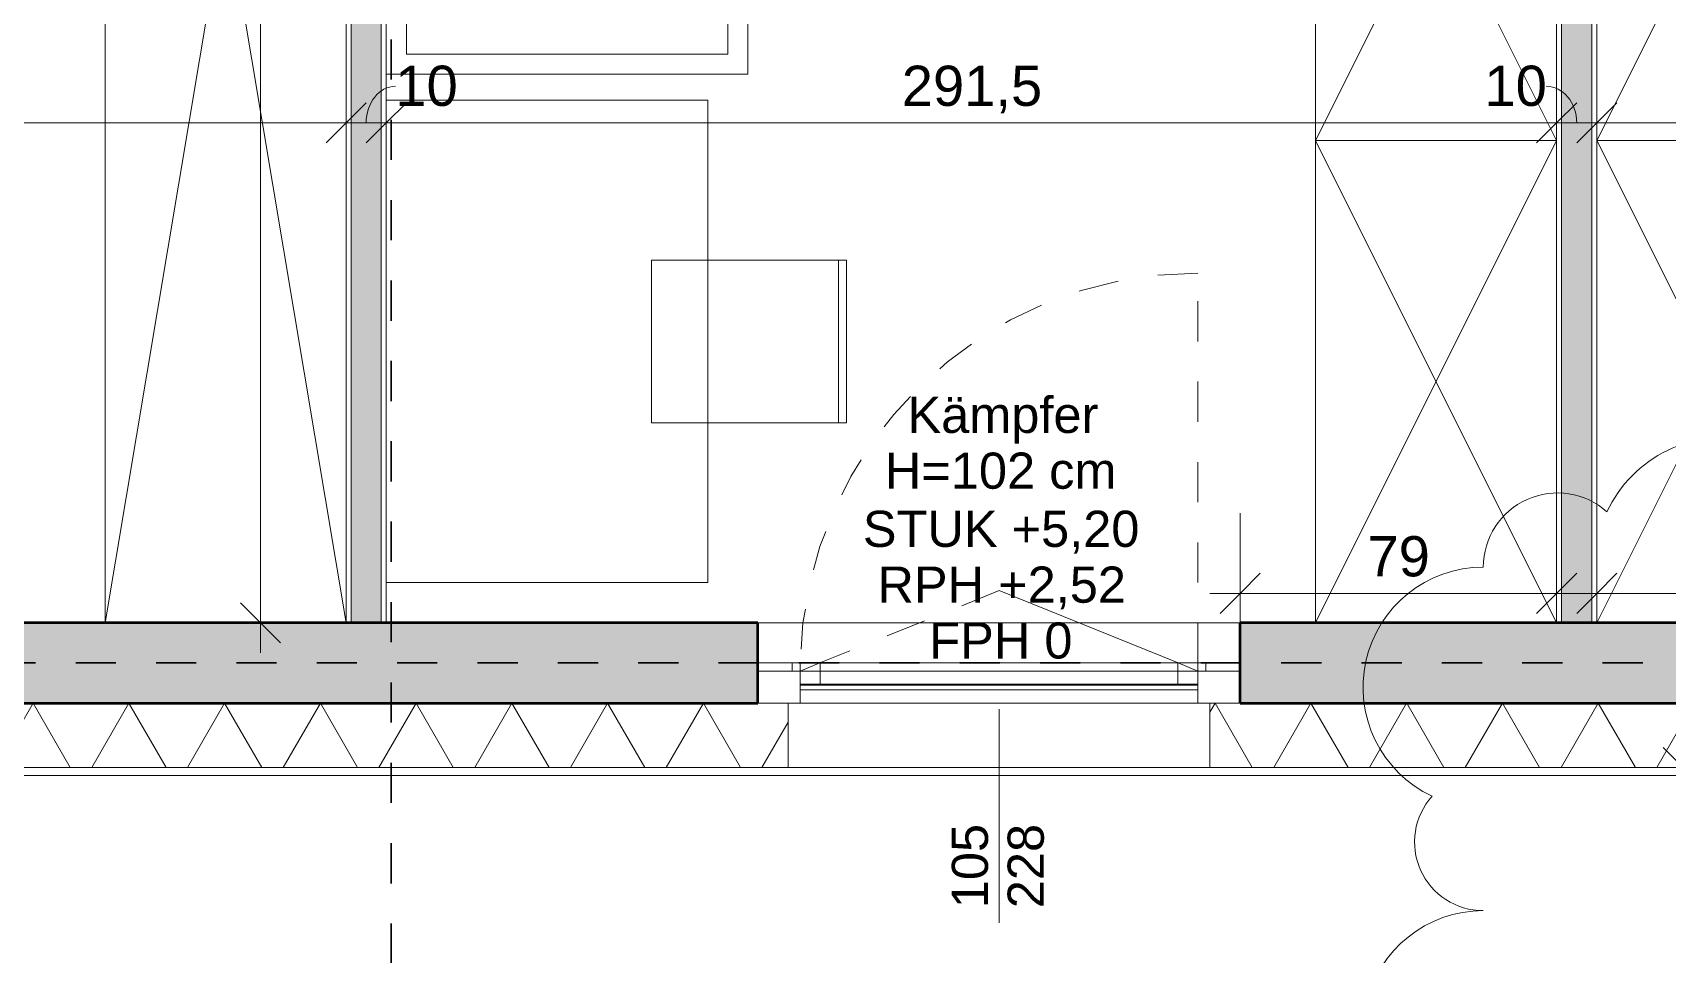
# Model space of a CAD drawing. Header units: metres. Extents: x 3.2 to 50, y 58.8 to 100.4.
# Drawn here: x 31.665 to 35.733, y 70.353 to 72.646 of the extents above; entities that cross this region are included whole.
import ezdxf

# ---------------------------------------------------------------- set-up
doc = ezdxf.new("R2010")
doc.units = ezdxf.units.M
for name, pattern in [('Strich Punkt Mittel', [0.015875, 0.00635, -0.004763, 0, -0.004763]), ('Verdeckt', [0.003, 0.002, -0.001]), ('Verdeckt Oben', [0.00225, 0.0015, -0.00075])]:
    doc.linetypes.add(name, pattern=pattern)
for name, color, linetype, lineweight in [('A-GLAZ', 151, 'Continuous', 18), ('A-GLAZ-IDEN_', 152, 'Continuous', 9), ('A_2D', 7, 'Continuous', 13), ('A_Bemassung-50_', 4, 'Continuous', 9), ('A_Bemassung_', 4, 'Continuous', 9), ('A_Decken', 8, 'Continuous', 13), ('A_Fenster', 7, 'Continuous', 13), ('A_Moebel', 6, 'Continuous', 13), ('A_Raeume_', 7, 'Continuous', 5), ('A_Raster_', 1, 'Continuous', 9), ('A_Waende', 7, 'Continuous', 13), ('G-ANNO-REVC_', 71, 'Continuous', 9)]:
    doc.layers.add(name, color=color, linetype=linetype, lineweight=lineweight)
doc.styles.add('Arial_2', font='arial.ttf', dxfattribs={"height": 0.09})
doc.styles.add('Arial_5', font='arial.ttf', dxfattribs={"height": 0.1})
doc.dimstyles.new('WGA-Bemaßung', dxfattribs={"dimscale": 0.3048, "dimtxt": 0.102026, "dimasz": 0.328084, "dimexe": 0.246063, "dimexo": 0.0625, "dimgap": 0.04101, "dimtad": 1, "dimdec": 1, "dimlfac": 100, "dimrnd": 0.5, "dimdsep": 46, "dimtxsty": 'Arial_5', "dimblk1": 'OBLIQUE', "dimblk2": 'OBLIQUE', "dimsah": 1, "dimcen": 0.09, "dimdle": 0.246063, "dimazin": 2, "dimtfac": 1, "dimtdec": 4, "dimtix": 1, "dimtmove": 0, "dimatfit": 3, "dimfxl": 0.656168, "dimfxlon": 1, "dimtvp": 1, "dimtolj": 1, "dimtzin": 0, "dimarcsym": 2})
doc.dimstyles.new('WGA-Bemaßung_2', dxfattribs={"dimscale": 0.3048, "dimtxt": 0.102026, "dimasz": 0.328084, "dimexe": 0.246063, "dimexo": 0.0625, "dimgap": 0.04101, "dimtad": 1, "dimdec": 1, "dimlfac": 100, "dimrnd": 0.5, "dimdsep": 46, "dimtxsty": 'Arial_5', "dimblk1": 'OBLIQUE', "dimblk2": 'OBLIQUE', "dimsah": 1, "dimcen": 0.09, "dimdle": 0.246063, "dimazin": 2, "dimtfac": 1, "dimtdec": 4, "dimtix": 1, "dimtmove": 1, "dimatfit": 3, "dimfxl": 0.656168, "dimfxlon": 1, "dimtvp": 1, "dimtolj": 1, "dimtzin": 0, "dimarcsym": 2})
doc.dimstyles.new('WGA-Bemaßung_3', dxfattribs={"dimscale": 0.3048, "dimtxt": 0.102026, "dimasz": 0.328084, "dimexe": 0.246063, "dimexo": 0.0625, "dimgap": 0.04101, "dimtad": 1, "dimdec": 1, "dimlfac": 100, "dimrnd": 0.5, "dimdsep": 46, "dimtxsty": 'Arial_5', "dimblk1": 'OBLIQUE', "dimblk2": 'OBLIQUE', "dimsah": 1, "dimcen": 0.09, "dimdle": 0.246063, "dimazin": 2, "dimtfac": 1, "dimtdec": 4, "dimtix": 1, "dimtmove": 0, "dimatfit": 3, "dimfxl": 0.656168, "dimfxlon": 1, "dimtvp": 1, "dimtolj": 1, "dimtzin": 0, "dimarcsym": 2})

# ---------------------------------------------------------------- blocks, each defined once
blk = doc.blocks.new('Moeb_Schrank - Schrank_2m_60cm-3836529-263_PP_01OG_BT1')
at = {"layer": 'A_Moebel', "color": 8}
for p, q in [((0, 0), (1.2, 0.6)), ((0, 0.6), (1.2, 0)), ((1.2, 0.6), (0, 0.6)), ((0, 0.6), (0, 0)), ((0, 0), (0, 0.6)), ((0, 0.6), (1.2, 0.6)), ((1.2, 0), (1.2, 0.6)), ((1.2, 0.6), (1.2, 0)), ((0, 0), (1.2, 0)), ((1.2, 0), (0, 0))]:
    blk.add_line(p, q, dxfattribs=at)
blk = doc.blocks.new('Moeb_Schrank - Schrank_2m_60cm-8089081-263_PP_01OG_BT1')
at = {"layer": 'A_Moebel', "color": 8}
for p, q in [((0, 0), (3.5775, 0.6)), ((0, 0.6), (3.5775, 0)), ((3.5775, 0.6), (0, 0.6)), ((0, 0.6), (0, 0)), ((0, 0), (0, 0.6)), ((0.1125, 0.6), (3.5775, 0.6)), ((3.5775, 0), (3.5775, 0.6)), ((3.5775, 0.6), (3.5775, 0)), ((0, 0), (3.5775, 0)), ((3.5775, 0), (0, 0))]:
    blk.add_line(p, q, dxfattribs=at)
blk = doc.blocks.new('Fens_1tlg_OL - DF_OL_DK_1120x2400-V51-263_PP_01OG_BT1')
at = {"layer": 'A-GLAZ'}
for p, q in [((-0.6, 0.1), (-0.495, 0.1)), ((-0.6, 0.02), (-0.6, 0.1)), ((0.525, 0.1), (-0.525, 0.1)), ((-0.495, 0.1), (-0.495, 0.02)), ((0.495, 0.1), (0.495, 0.02)), ((0.6, 0.1), (0.495, 0.1)), ((0.6, 0.02), (0.6, 0.1)), ((-0.6, 0.02), (-0.515, 0.02)), ((-0.495, 0.02), (-0.6, 0.02)), ((-0.515, 0.02), (-0.495, 0.02)), ((-0.495, 0.02), (-0.445, 0.02)), ((-0.445, 0.02), (0.445, 0.02)), ((0.445, 0.02), (0.495, 0.02)), ((0.495, 0.02), (0.515, 0.02)), ((0.495, 0.02), (0.6, 0.02)), ((0.515, 0.02), (0.6, 0.02))]:
    blk.add_line(p, q, dxfattribs=at)
at = {"layer": 'A_Fenster', "linetype": 'Verdeckt Oben', "lineweight": 5}
for p, q in [((-0.525, 0.26), (0.525, 0.26)), ((-0.525, 0.1), (0.525, 0.1)), ((-0.6, -0.1), (0.6, -0.1)), ((-0.6, -0.1), (0.6, -0.1))]:
    blk.add_line(p, q, dxfattribs=at)
at = {"layer": 'A_Fenster'}
for p, q in [((0.525, 0.1), (0.5239, 0.1)), ((-0.495, 0.055), (-0.495, 0.067)), ((-0.495, 0.067), (0.495, 0.067)), ((-0.495, 0.067), (0.495, 0.067)), ((-0.495, 0.055), (-0.495, 0.067)), ((-0.495, 0.02), (-0.495, 0.055)), ((-0.445, 0.055), (-0.495, 0.055)), ((0.495, 0.055), (-0.495, 0.055)), ((-0.495, 0.055), (-0.495, 0.02)), ((-0.495, 0.053), (-0.495, 0.055)), ((-0.495, 0.053), (-0.495, 0.055)), ((-0.445, 0.053), (-0.495, 0.053)), ((-0.445, 0.053), (-0.495, 0.053)), ((0.445, 0.055), (-0.445, 0.055)), ((-0.445, 0.055), (-0.445, 0)), ((0.445, 0.055), (-0.445, 0.055)), ((-0.445, 0.055), (0.445, 0.055)), ((-0.445, 0), (-0.445, 0.055)), ((0.445, 0.053), (-0.445, 0.053)), ((0.445, 0.053), (-0.445, 0.053)), ((0.495, 0.055), (0.445, 0.055)), ((0.445, 0.055), (0.445, 0)), ((0.445, 0.055), (0.445, 0)), ((0.495, 0.053), (0.445, 0.053)), ((0.495, 0.053), (0.445, 0.053)), ((0.495, 0.067), (0.495, 0.055)), ((0.495, 0.067), (0.495, 0.055)), ((0.495, 0.02), (0.495, 0.055)), ((0.495, 0.02), (0.495, 0.055)), ((0.495, 0.055), (0.495, 0.053)), ((0.495, 0.055), (0.495, 0.053)), ((-0.6, 0.02), (-0.515, 0.02)), ((-0.515, 0.02), (-0.495, 0.02)), ((-0.495, 0.02), (-0.515, 0.02)), ((-0.515, 0.02), (0.515, 0.02)), ((-0.515, 0), (-0.515, 0.02)), ((-0.515, 0.02), (-0.515, 0)), ((-0.495, 0.02), (-0.4455, 0)), ((-0.495, 0.02), (-0.445, 0.02)), ((-0.495, 0.02), (0.495, 0.02)), ((-0.445, 0.02), (-0.495, 0.02)), ((-0.495, 0.02), (-0.445, 0.02)), ((-0.445, 0.02), (0.445, 0.02)), ((0.445, 0.02), (-0.445, 0.02)), ((-0.445, 0.02), (0.445, 0.02)), ((0.445, 0.02), (0.495, 0.02)), ((0.495, 0.02), (0.445, 0.02)), ((0.445, 0.02), (0.495, 0.02)), ((0.495, 0.02), (0.515, 0.02)), ((0.515, 0.02), (0.495, 0.02)), ((0.515, 0.02), (0.6, 0.02)), ((0.515, 0), (0.515, 0.02)), ((0.515, 0), (0.515, 0.02)), ((0.515, 0), (-0.515, 0)), ((-0.515, 0), (-0.445, 0)), ((-0.4455, 0), (0, -0.18)), ((0.445, 0), (-0.445, 0)), ((0.445, 0), (-0.445, 0)), ((-0.445, 0), (0.445, 0)), ((0.445, 0), (0.515, 0))]:
    blk.add_line(p, q, dxfattribs=at)
at = {"layer": 'A_Fenster', "linetype": 'Verdeckt', "lineweight": 5}
for p, q in [((-0.495, 0.02), (-0.495, 0)), ((0.4455, 0), (0.495, 0.02)), ((-0.495, 0), (-0.495, -0.97)), ((0, -0.18), (0.4455, 0))]:
    blk.add_line(p, q, dxfattribs=at)
for start, end in [(358.8397, 0), (270, 358.8397)]:
    blk.add_arc((-0.495, 0.02), 0.99, start, end, dxfattribs=at)
blk = doc.blocks.new('Moeb_Bett - Einzelbett 090x210-3911385-263_PP_01OG_BT1')
at = {"layer": 'A_Moebel', "color": 8}
for p, q in [((-0.45, 1.05), (0.45, 1.05)), ((-0.45, -1.05), (-0.45, 1.05)), ((-0.4, 1), (0.4, 1)), ((-0.4, 1), (-0.4, -0.27)), ((0.4, -0.52), (0.4, 1)), ((-0.15, -0.27), (-0.4, -0.27)), ((-0.4, -0.27), (-0.15, -0.52)), ((-0.15, -0.52), (-0.15, -0.27)), ((-0.15, -0.52), (0.4, -0.52)), ((-0.4, -0.57), (-0.4, -0.97)), ((-0.4, -0.57), (0.4, -0.57)), ((0.4, -0.97), (0.4, -0.57)), ((-0.45, -0.65), (-0.85, -0.65)), ((-0.85, -0.65), (-0.85, -1.05)), ((-0.85, -1.05), (-0.85, -0.65)), ((-0.85, -0.65), (-0.45, -0.65)), ((-0.45, -1.05), (-0.45, -0.65)), ((-0.45, -0.65), (-0.45, -1.05)), ((-0.4, -0.97), (0.4, -0.97)), ((-0.85, -1.05), (-0.45, -1.05)), ((-0.45, -1.05), (-0.85, -1.05)), ((-0.45, -1.02), (0.45, -1.02)), ((0.0375, -1.05), (-0.45, -1.05))]:
    blk.add_line(p, q, dxfattribs=at)
blk = doc.blocks.new('Moeb_Schreibtisch_variabel - 140 x 80-8090700-263_PP_01OG_BT1')
at = {"layer": 'A_Moebel', "color": 8}
for p, q in [((-0.7841, 0.7452), (-1.1891, 0.7452)), ((-1.1891, 0.7452), (-1.1891, 0.4)), ((-0.7841, 0.4), (-0.7841, 0.7452)), ((-1.1891, 0.7255), (-0.7841, 0.7255)), ((-1.5866, 0.4), (-0.3866, 0.4)), ((-1.5866, -0.4), (-1.5866, 0.4)), ((-1.5866, 0.4), (-0.3866, 0.4)), ((-1.5866, -0.4), (-1.5866, 0.4)), ((-1.1891, 0.4), (-1.1891, 0.2599)), ((-0.7841, 0.2599), (-0.7841, 0.4)), ((-0.3866, 0.4), (-0.3866, -0.4)), ((-0.3866, 0.4), (-0.3866, -0.4)), ((-1.1891, 0.2599), (-0.7841, 0.2599))]:
    blk.add_line(p, q, dxfattribs=at)
blk = doc.blocks.new('DIMBLOCK86-263_PP_01OG_BT1')
at = {"layer": 'A_Bemassung-50_', "lineweight": 35, "transparency": 16777216}
for p, q in [((35.7729, 70.818), (35.7229, 70.868)), ((35.7729, 70.818), (35.8229, 70.768)), ((35.7729, 68.818), (35.7229, 68.868)), ((35.7729, 68.818), (35.8229, 68.768))]:
    blk.add_line(p, q, dxfattribs=at)
at = {"layer": 'A_Bemassung-50_', "transparency": 16777216}
for p, q in [((35.7729, 68.743), (35.7729, 70.893)), ((35.7729, 70.818), (35.5729, 70.818)), ((35.7729, 70.818), (35.8479, 70.818)), ((35.7729, 68.818), (35.6979, 68.818)), ((35.7729, 68.818), (35.9729, 68.818))]:
    blk.add_line(p, q, dxfattribs=at)
at = {"layer": 'A_Bemassung-50_', "color": 0, "transparency": 16777216, "insert": (35.6305, 69.7026), "char_height": 0.1, "width": 0.276883, "attachment_point": 1, "rotation": 90, "line_spacing_factor": 0.941778, "style": 'Arial_5'}
blk.add_mtext('200', dxfattribs=at)
blk = doc.blocks.new('_Oblique')
at = {"color": 0, "linetype": 'ByBlock', "lineweight": -2}
blk.add_line((-0.5, -0.5), (0.5, 0.5), dxfattribs=at)
blk = doc.blocks.new('BS_Fens_PP_Kämpfer - rechts-10147861-263_PP_01OG_BT1')
at = {"layer": 'A-GLAZ-IDEN_'}
blk.add_line((0, 0.000124), (0, -0.010513), dxfattribs=at)
blk = doc.blocks.new('DIMBLOCK220-263_PP_01OG_BT1')
at = {"layer": 'A_Bemassung-50_', "lineweight": 35, "transparency": 16777216}
for p, q in [((32.2323, 74.7555), (32.1823, 74.8055)), ((32.2323, 74.7555), (32.2823, 74.7055)), ((32.2323, 71.178), (32.1823, 71.228)), ((32.2323, 71.178), (32.2823, 71.128))]:
    blk.add_line(p, q, dxfattribs=at)
at = {"layer": 'A_Bemassung-50_', "transparency": 16777216}
for p, q in [((32.2323, 74.7555), (32.1936, 74.7555)), ((32.2323, 74.7555), (32.2323, 71.103)), ((32.2323, 74.7555), (32.3073, 74.7555)), ((32.2323, 71.178), (32.1573, 71.178)), ((32.2323, 71.178), (32.4323, 71.178))]:
    blk.add_line(p, q, dxfattribs=at)
at = {"layer": 'A_Bemassung-50_', "color": 0, "transparency": 16777216, "insert": (32.09, 72.8514), "char_height": 0.1, "width": 0.276883, "attachment_point": 1, "rotation": 90, "line_spacing_factor": 0.941778, "style": 'Arial_5'}
blk.add_mtext('358', dxfattribs=at)
blk = doc.blocks.new('DIMBLOCK276-263_PP_01OG_BT1')
at = {"layer": 'A_Bemassung-50_', "transparency": 16777216}
for p, q in [((29.0652, 72.4218), (29.0652, 72.6218)), ((32.4452, 72.4218), (32.4452, 72.6218)), ((29.0652, 72.4218), (32.4452, 72.4218)), ((29.0652, 72.4218), (29.0652, 72.3468)), ((32.4452, 72.4218), (32.4452, 72.3468))]:
    blk.add_line(p, q, dxfattribs=at)
at = {"layer": 'A_Bemassung-50_', "lineweight": 35, "transparency": 16777216}
for p, q in [((29.0652, 72.4218), (29.1152, 72.4718)), ((32.4452, 72.4218), (32.4952, 72.4718)), ((29.0652, 72.4218), (29.0152, 72.3718)), ((32.4452, 72.4218), (32.3952, 72.3718))]:
    blk.add_line(p, q, dxfattribs=at)
at = {"layer": 'A_Bemassung-50_', "color": 0, "transparency": 16777216, "insert": (30.6398, 72.5641), "char_height": 0.1, "width": 0.276883, "attachment_point": 1, "line_spacing_factor": 0.941778, "style": 'Arial_5'}
blk.add_mtext('338', dxfattribs=at)
blk = doc.blocks.new('DIMBLOCK277-263_PP_01OG_BT1')
at = {"layer": 'A_Bemassung-50_', "transparency": 16777216}
for p, q in [((32.4452, 72.4218), (32.4452, 72.6218)), ((32.5452, 72.4218), (32.5452, 72.6218)), ((32.4452, 72.4218), (32.5452, 72.4218)), ((32.4452, 72.4218), (32.4452, 72.3468)), ((32.5452, 72.4218), (32.5452, 72.3468))]:
    blk.add_line(p, q, dxfattribs=at)
at = {"layer": 'A_Bemassung-50_', "lineweight": 35, "transparency": 16777216}
for p, q in [((32.4452, 72.4218), (32.4952, 72.4718)), ((32.5452, 72.4218), (32.5952, 72.4718)), ((32.4452, 72.4218), (32.3952, 72.3718)), ((32.5452, 72.4218), (32.4952, 72.3718))]:
    blk.add_line(p, q, dxfattribs=at)
at = {"layer": 'A_Bemassung-50_', "transparency": 16777216}
blk.add_ellipse((32.5677, 72.4218), major_axis=(0, 0.091), ratio=0.797322, start_param=0, end_param=1.570796, dxfattribs=at)
at = {"layer": 'A_Bemassung-50_', "color": 0, "transparency": 16777216, "insert": (32.5677, 72.5641), "char_height": 0.1, "width": 0.184588, "attachment_point": 1, "line_spacing_factor": 0.941778, "style": 'Arial_5'}
blk.add_mtext('10', dxfattribs=at)
blk = doc.blocks.new('DIMBLOCK278-263_PP_01OG_BT1')
at = {"layer": 'A_Bemassung-50_', "transparency": 16777216}
for p, q in [((32.5452, 72.4218), (32.5452, 72.6218)), ((35.4577, 72.4218), (35.4577, 72.6218)), ((32.5452, 72.4218), (35.4577, 72.4218)), ((32.5452, 72.4218), (32.5452, 72.3468)), ((35.4577, 72.4218), (35.4577, 72.3468))]:
    blk.add_line(p, q, dxfattribs=at)
at = {"layer": 'A_Bemassung-50_', "lineweight": 35, "transparency": 16777216}
for p, q in [((32.5452, 72.4218), (32.5952, 72.4718)), ((35.4577, 72.4218), (35.5077, 72.4718)), ((32.5452, 72.4218), (32.4952, 72.3718)), ((35.4577, 72.4218), (35.4077, 72.3718))]:
    blk.add_line(p, q, dxfattribs=at)
at = {"layer": 'A_Bemassung-50_', "color": 0, "transparency": 16777216, "insert": (33.828, 72.5641), "char_height": 0.1, "width": 0.416266, "attachment_point": 1, "line_spacing_factor": 0.941778, "style": 'Arial_5'}
blk.add_mtext('291,5', dxfattribs=at)
blk = doc.blocks.new('DIMBLOCK279-263_PP_01OG_BT1')
at = {"layer": 'A_Bemassung-50_', "transparency": 16777216}
for p, q in [((35.4577, 72.4218), (35.4577, 72.6218)), ((35.5577, 72.4218), (35.5577, 72.6218)), ((35.4577, 72.4218), (35.5577, 72.4218)), ((35.4577, 72.4218), (35.4577, 72.3468)), ((35.5577, 72.4218), (35.5577, 72.3468))]:
    blk.add_line(p, q, dxfattribs=at)
at = {"layer": 'A_Bemassung-50_', "lineweight": 35, "transparency": 16777216}
for p, q in [((35.4577, 72.4218), (35.5077, 72.4718)), ((35.5577, 72.4218), (35.6077, 72.4718)), ((35.4577, 72.4218), (35.4077, 72.3718)), ((35.5577, 72.4218), (35.5077, 72.3718))]:
    blk.add_line(p, q, dxfattribs=at)
at = {"layer": 'A_Bemassung-50_', "transparency": 16777216}
blk.add_ellipse((35.4318, 72.4218), major_axis=(0, 0.091), ratio=0.834002, start_param=4.712389, end_param=6.283185, dxfattribs=at)
at = {"layer": 'A_Bemassung-50_', "color": 0, "transparency": 16777216, "insert": (35.278, 72.5641), "char_height": 0.1, "width": 0.184588, "attachment_point": 1, "line_spacing_factor": 0.941778, "style": 'Arial_5'}
blk.add_mtext('10', dxfattribs=at)
blk = doc.blocks.new('DIMBLOCK280-263_PP_01OG_BT1')
at = {"layer": 'A_Bemassung-50_', "transparency": 16777216}
for p, q in [((35.5577, 72.4218), (35.5577, 72.6218)), ((38.4707, 72.4218), (38.4707, 72.6218)), ((35.5577, 72.4218), (38.4707, 72.4218)), ((35.5577, 72.4218), (35.5577, 72.3468)), ((38.4707, 72.4218), (38.4707, 72.3468))]:
    blk.add_line(p, q, dxfattribs=at)
at = {"layer": 'A_Bemassung-50_', "lineweight": 35, "transparency": 16777216}
for p, q in [((35.5577, 72.4218), (35.6077, 72.4718)), ((38.4707, 72.4218), (38.5207, 72.4718)), ((35.5577, 72.4218), (35.5077, 72.3718)), ((38.4707, 72.4218), (38.4207, 72.3718))]:
    blk.add_line(p, q, dxfattribs=at)
at = {"layer": 'A_Bemassung-50_', "color": 0, "transparency": 16777216, "insert": (36.8408, 72.5641), "char_height": 0.1, "width": 0.416266, "attachment_point": 1, "line_spacing_factor": 0.941778, "style": 'Arial_5'}
blk.add_mtext('291,5', dxfattribs=at)
blk = doc.blocks.new('DIMBLOCK628-263_PP_01OG_BT1')
at = {"layer": 'A_Bemassung-50_', "transparency": 16777216}
for p, q in [((35.5577, 71.2511), (35.5577, 71.4511)), ((36.4523, 71.2511), (36.4523, 71.4511)), ((35.4827, 71.2511), (36.5273, 71.2511)), ((35.5577, 71.2511), (35.5577, 71.1761)), ((36.4523, 71.2511), (36.4523, 71.1761))]:
    blk.add_line(p, q, dxfattribs=at)
at = {"layer": 'A_Bemassung-50_', "lineweight": 35, "transparency": 16777216}
for p, q in [((35.5577, 71.2511), (35.6077, 71.3011)), ((36.4523, 71.2511), (36.5023, 71.3011)), ((35.5577, 71.2511), (35.5077, 71.2011)), ((36.4523, 71.2511), (36.4023, 71.2011))]:
    blk.add_line(p, q, dxfattribs=at)
at = {"layer": 'A_Bemassung-50_', "color": 0, "transparency": 16777216, "insert": (35.87, 71.3935), "char_height": 0.1, "width": 0.323972, "attachment_point": 1, "line_spacing_factor": 0.941778, "style": 'Arial_5'}
blk.add_mtext('89,5', dxfattribs=at)
blk = doc.blocks.new('DIMBLOCK629-263_PP_01OG_BT1')
at = {"layer": 'A_Bemassung-50_', "transparency": 16777216}
for p, q in [((34.67, 71.2511), (34.67, 71.4511)), ((35.4577, 71.2511), (35.4577, 71.4511)), ((34.595, 71.2511), (35.5327, 71.2511)), ((34.67, 71.2511), (34.67, 71.1761)), ((35.4577, 71.2511), (35.4577, 71.1761))]:
    blk.add_line(p, q, dxfattribs=at)
at = {"layer": 'A_Bemassung-50_', "lineweight": 35, "transparency": 16777216}
for p, q in [((34.67, 71.2511), (34.72, 71.3011)), ((35.4577, 71.2511), (35.5077, 71.3011)), ((34.67, 71.2511), (34.62, 71.2011)), ((35.4577, 71.2511), (35.4077, 71.2011))]:
    blk.add_line(p, q, dxfattribs=at)
at = {"layer": 'A_Bemassung-50_', "color": 0, "transparency": 16777216, "insert": (34.9869, 71.3935), "char_height": 0.1, "width": 0.184588, "attachment_point": 1, "line_spacing_factor": 0.941778, "style": 'Arial_5'}
blk.add_mtext('79', dxfattribs=at)
blk = doc.blocks.new('Family - ___-11870138-263_PP_01OG_BT1')
at = {"layer": 'G-ANNO-REVC_'}
for centre, radius, start, end in [((35.8754, 71.3164), 0.3232, 0, 154.7912), ((35.4598, 71.3164), 0.1847, 48.1897, 180), ((35.2751, 71.0172), 0.2992, 90, 244.7912), ((35.2751, 70.6326), 0.1709, 138.1897, 270), ((35.2751, 70.1625), 0.2992, 90, 244.7912)]:
    blk.add_arc(centre, radius, start, end, dxfattribs=at)

msp = doc.modelspace()

# ---------------------------------------------------------------- hatches: boundary and pattern name
at = {"layer": 'A_Waende', "lineweight": 5}
h = msp.add_hatch(dxfattribs=at)
h.set_pattern_fill('FP_73', color=250, angle=45, style=0, pattern_type=2)
h.set_pattern_definition([(135, (35.55757, 72.96635), (-0.254, 0.1270034), [0.02245, -0.15715]), (135, (35.44656, 73.013725), (-0.254, 0.1270034), [0.02245, -0.15715]), (135, (35.55757, 73.02999), (-0.254, 0.1270034), [0.02245, -0.15715]), (135, (35.44656, 73.077365), (-0.254, 0.1270034), [0.02245, -0.15715]), (161.565, (35.54131, 72.982612), (-0.5079977, 0.1270007), [0.0502, -0.35141]), (161.565, (35.49393, 72.998876), (-0.5079977, 0.1270007), [0.0502, -0.35141]), (161.565, (35.54131, 73.04625), (-0.50799766, 0.1270007), [0.0502, -0.35141]), (161.565, (35.49464, 73.06181), (-0.50799766, 0.1270007), [0.0502, -0.35141]), (225, (35.44656, 72.98261), (0.254, 0.1270034), [0.02245, -0.15715]), (225, (35.55757, 73.02999), (0.254, 0.1270034), [0.02245, -0.15715]), (225, (35.44656, 73.04625), (0.254, 0.1270034), [0.02245, -0.15715]), (225, (35.55757, 73.09363), (0.254, 0.1270034), [0.02245, -0.15715]), (198.435, (35.49393, 72.998876), (0.5079977, 0.1270007), [0.0502, -0.35141]), (198.435, (35.542015, 73.014432), (0.5079977, 0.1270007), [0.0502, -0.35141]), (198.435, (35.49464, 73.06181), (0.50799766, 0.1270007), [0.0502, -0.35141]), (198.435, (35.542015, 73.07807), (0.50799766, 0.1270007), [0.0502, -0.35141])])
h.paths.add_polyline_path([(35.5452, 71.178), (35.5452, 74.768), (35.4702, 74.768), (35.4702, 71.178)])
h = msp.add_hatch(dxfattribs=at)
h.set_pattern_fill('FP_98', color=250, angle=45, style=0, pattern_type=2)
h.set_pattern_definition([(135, (32.54459, 72.91049), (-0.254, 0.1270034), [0.02245, -0.15715]), (135, (32.43428, 72.95857), (-0.254, 0.1270034), [0.02245, -0.15715]), (135, (32.5453, 72.97342), (-0.254, 0.1270034), [0.02245, -0.15715]), (135, (32.43357, 73.0215), (-0.254, 0.1270034), [0.02245, -0.15715]), (161.565, (32.529033, 72.926044), (-0.5079977, 0.1270007), [0.0502, -0.35141]), (161.565, (32.481657, 72.942307), (-0.5079977, 0.1270007), [0.0502, -0.35141]), (161.565, (32.529033, 72.989683), (-0.5079977, 0.1270007), [0.0502, -0.35141]), (161.565, (32.481657, 73.005947), (-0.5079977, 0.1270007), [0.0502, -0.35141]), (225, (32.43428, 72.92604), (0.254, 0.1270034), [0.02245, -0.15715]), (225, (32.5453, 72.97342), (0.254, 0.1270034), [0.02245, -0.15715]), (225, (32.43428, 72.98968), (0.254, 0.1270034), [0.02245, -0.15715]), (225, (32.5453, 73.03706), (0.254, 0.1270034), [0.02245, -0.15715]), (198.435, (32.481657, 72.942307), (0.5079977, 0.1270007), [0.0502, -0.35141]), (198.435, (32.52974, 72.957863), (0.5079977, 0.1270007), [0.0502, -0.35141]), (198.435, (32.481657, 73.005947), (0.5079977, 0.1270007), [0.0502, -0.35141]), (198.435, (32.52974, 73.021503), (0.5079977, 0.1270007), [0.0502, -0.35141])])
h.paths.add_polyline_path([(32.5327, 71.178), (32.5327, 74.643), (32.4577, 74.643), (32.4577, 71.178)])
h = msp.add_hatch(dxfattribs=at)
h.set_pattern_fill('FP_1', color=250, style=0, pattern_type=2)
h.set_pattern_definition([(45, (0, 0), (-0.08980256, 0.08980256), []), (45, (0.0898, 0), (-0.08980256, 0.08980256), [0.0635, -0.03175])])
h.paths.add_polyline_path([(8.3527, 71.078), (8.4202, 71.178), (8.2852, 71.178), (8.2872, 71.1749)])
h.paths.add_polyline_path([(8.2852, 70.978), (8.4202, 70.978), (8.3527, 71.078), (8.3381, 71.0564)])
h.paths.add_polyline_path([(7.8227, 70.978), (8.2852, 70.978), (8.2852, 71.178), (7.8227, 71.178)])
h.paths.add_polyline_path([(8.6702, 70.978), (8.6702, 71.178), (8.4202, 71.178), (8.4202, 70.978), (8.5684, 70.978)])
h.paths.add_polyline_path([(10.4402, 70.978), (12.7952, 70.978), (12.7952, 71.178), (10.4402, 71.178)])
h.paths.add_polyline_path([(16.3775, 70.978), (16.5125, 70.978), (16.445, 71.078), (16.417, 71.0365)])
h.paths.add_polyline_path([(16.3775, 71.178), (16.445, 71.078), (16.5125, 71.178), (16.445, 71.178)])
h.paths.add_polyline_path([(15.0327, 70.978), (16.3775, 70.978), (16.3775, 71.178), (14.5652, 71.178), (14.5652, 70.978), (14.6327, 70.978)])
h.paths.add_polyline_path([(16.5125, 70.978), (16.765, 70.978), (16.765, 71.178), (16.5125, 71.178), (16.5125, 71.0204)])
h.paths.add_polyline_path([(19.2391, 70.978), (20.2003, 70.978), (20.2003, 71.178), (18.535, 71.178), (18.535, 70.978), (19.1735, 70.978)])
h.paths.add_polyline_path([(21.4003, 70.978), (23.2682, 70.978), (23.2679, 71.178), (21.4003, 71.178), (21.4003, 71.078)])
h.paths.add_polyline_path([(25.89, 70.978), (26.0484, 70.978), (26.0484, 71.178), (24.4682, 71.178), (24.4682, 70.978), (25.4441, 70.978)])
h.paths.add_polyline_path([(28.8227, 70.978), (30.0911, 70.978), (30.0911, 71.178), (27.8184, 71.178), (27.8184, 70.978), (28.718, 70.978)])
h.paths.add_polyline_path([(31.2911, 70.978), (33.47, 70.978), (33.47, 71.178), (31.2911, 71.178)])
h.paths.add_polyline_path([(34.8577, 70.978), (36.4523, 70.978), (36.4523, 71.178), (34.67, 71.178), (34.67, 70.978), (34.683, 70.978)])
h.paths.add_polyline_path([(39.2907, 71.178), (39.1557, 71.178), (39.2232, 71.078), (39.2887, 71.1749)])
h.paths.add_polyline_path([(39.2907, 70.978), (39.5455, 70.978), (39.5455, 71.178), (39.2907, 71.178), (39.2907, 71.0303)])
h.paths.add_polyline_path([(39.2907, 70.978), (39.2232, 71.078), (39.1557, 70.978), (39.2232, 70.978)])
h.paths.add_polyline_path([(38.9695, 70.978), (39.1557, 70.978), (39.1557, 71.178), (37.6523, 71.178), (37.6523, 70.978), (38.616, 70.978)])
h.paths.add_polyline_path([(41.444, 70.978), (42.5027, 70.978), (42.5027, 71.178), (41.3155, 71.178), (41.3155, 70.978)])
h = msp.add_hatch(dxfattribs=at)
h.set_pattern_fill('FP_129', color=250, angle=180, style=0, pattern_type=2)
h.set_pattern_definition([(180, (32.381, 70.978), (2e-15, -0.20637), []), (240, (32.381, 70.978), (0.17872, -0.103185), []), (300, (32.381, 70.978), (0.17872, 0.103185), [])])
h.paths.add_polyline_path([(33.545, 70.818), (33.545, 70.978), (31.2161, 70.978), (31.2161, 70.818), (33.5362, 70.818)])
h = msp.add_hatch(dxfattribs=at)
h.set_pattern_fill('FP_130', color=250, angle=180, style=0, pattern_type=2)
h.set_pattern_definition([(180, (35.561, 70.978), (2e-15, -0.20637), []), (240, (35.561, 70.978), (0.17872, -0.103185), []), (300, (35.561, 70.978), (0.17872, 0.103185), [])])
h.paths.add_polyline_path([(34.595, 70.818), (36.5273, 70.818), (36.5273, 70.978), (34.595, 70.978), (34.595, 70.9611)])

# ---------------------------------------------------------------- linework, layer by layer
at = {"layer": 'A_2D', "lineweight": 5}
msp.add_line((33.545, 70.818), (34.595, 70.818), dxfattribs=at)
at = {"layer": 'A_Decken'}
for p, q in [((32.5452, 74.643), (32.5452, 71.178)), ((33.47, 71.078), (34.67, 71.078))]:
    msp.add_line(p, q, dxfattribs=at)
at = {"layer": 'A_Raeume_', "flags": 128}
for points in [[(29.0652, 71.178), (32.4452, 71.178), (32.4452, 74.643), (32.4452, 74.7555), (30.6227, 74.7555), (29.0652, 74.7555)], [(32.5452, 71.178), (35.4577, 71.178), (35.4577, 74.7555), (32.9577, 74.7555), (32.9577, 74.643), (32.5452, 74.643)], [(35.5577, 71.178), (38.4707, 71.178), (38.4707, 74.643), (38.0582, 74.643), (38.0582, 74.7555), (36.8477, 74.7555), (35.5577, 74.7555)]]:
    msp.add_lwpolyline(points, close=True, dxfattribs=at)
at = {"layer": 'A_Raster_', "linetype": 'Strich Punkt Mittel', "lineweight": 35}
for p, q in [((32.5577, 94.2296), (32.5577, 59.9489)), ((3.5722, 71.078), (48.169, 71.078))]:
    msp.add_line(p, q, dxfattribs=at)
at = {"layer": 'A_Waende'}
for p, q in [((32.4452, 71.178), (32.4452, 74.7555)), ((35.4577, 71.178), (35.4577, 74.7555)), ((35.4702, 74.768), (35.4702, 71.178)), ((35.5452, 74.768), (35.5452, 71.178)), ((35.5577, 74.7555), (35.5577, 71.1782)), ((32.4577, 74.643), (32.4577, 71.178)), ((32.5327, 74.643), (32.5327, 71.178)), ((33.545, 70.978), (34.595, 70.978)), ((36.1777, 70.798), (21.6481, 70.798)), ((34.595, 70.818), (33.545, 70.818))]:
    msp.add_line(p, q, dxfattribs=at)
at = {"layer": 'A_Waende', "color": 10, "lineweight": 50}
for p, q in [((33.47, 71.178), (31.2911, 71.178)), ((33.47, 70.978), (33.47, 71.178)), ((36.4523, 71.178), (34.67, 71.178)), ((34.67, 70.978), (34.67, 71.178)), ((31.2911, 70.978), (33.47, 70.978)), ((34.67, 70.978), (36.4523, 70.978))]:
    msp.add_line(p, q, dxfattribs=at)
at = {"layer": 'A_Waende', "color": 250, "lineweight": 5}
for p, q in [((31.2161, 70.978), (33.545, 70.978)), ((33.545, 70.818), (33.545, 70.978)), ((34.595, 70.978), (36.5273, 70.978)), ((34.595, 70.818), (34.595, 70.978)), ((33.545, 70.818), (31.2161, 70.818)), ((36.5273, 70.818), (34.595, 70.818))]:
    msp.add_line(p, q, dxfattribs=at)

# ---------------------------------------------------------------- block references
at = {"layer": 'A-GLAZ', "rotation": 180}
msp.add_blockref('Fens_1tlg_OL - DF_OL_DK_1120x2400-V51-263_PP_01OG_BT1', (34.07, 71.078), dxfattribs=at)
at = {"layer": 'A-GLAZ-IDEN_', "xscale": 49.99999999999998, "yscale": 49.99999999999998, "zscale": 49.99999999999998}
msp.add_blockref('BS_Fens_PP_Kämpfer - rechts-10147861-263_PP_01OG_BT1', (34.07, 70.957), dxfattribs=at)
at = {"layer": 'A_Moebel', "color": 8}
for name, p, rotation in [('Moeb_Schrank - Schrank_2m_60cm-8089081-263_PP_01OG_BT1', (31.8452, 74.7555), 269.9999999999974), ('Moeb_Bett - Einzelbett 090x210-3911385-263_PP_01OG_BT1', (32.9952, 73.593), 180), ('Moeb_Schrank - Schrank_2m_60cm-3836529-263_PP_01OG_BT1', (34.8577, 73.578), 269.9999999999974), ('Moeb_Schrank - Schrank_2m_60cm-3836529-263_PP_01OG_BT1', (35.5577, 73.5782), 269.9999999999974), ('Moeb_Schreibtisch_variabel - 140 x 80-8090700-263_PP_01OG_BT1', (32.9452, 70.8914), 269.999999999997), ('Moeb_Schrank - Schrank_2m_60cm-3836529-263_PP_01OG_BT1', (34.8577, 72.378), 269.9999999999974), ('Moeb_Schrank - Schrank_2m_60cm-3836529-263_PP_01OG_BT1', (35.5577, 72.3782), 269.9999999999974)]:
    msp.add_blockref(name, p, dxfattribs=dict(at, rotation=rotation))
at = {"layer": 'G-ANNO-REVC_'}
msp.add_blockref('Family - ___-11870138-263_PP_01OG_BT1', (0, 0), dxfattribs=at)

# ---------------------------------------------------------------- texts
at = {"layer": 'A-GLAZ-IDEN_', "char_height": 0.09, "attachment_point": 1, "style": 'Arial_2'}
for s, insert, width in [('Kämpfer', (33.8421, 71.7404), 0.557173), ('H=102 cm', (33.7859, 71.6015), 0.689451), ('STUK +5,20', (33.7311, 71.4568), 0.82173), ('RPH +2,52', (33.7675, 71.3179), 0.737552), ('FPH 0', (33.8965, 71.179), 0.424894)]:
    msp.add_mtext(s, dxfattribs=dict(at, insert=insert, width=width))
at = {"layer": 'A-GLAZ-IDEN_', "char_height": 0.09, "width": 0.252532, "attachment_point": 1, "rotation": 90, "style": 'Arial_2'}
for s, insert in [('105', (33.9525, 70.4678)), ('228', (34.0914, 70.4678))]:
    msp.add_mtext(s, dxfattribs=dict(at, insert=insert))

# ---------------------------------------------------------------- dimensions: what is measured, and where the dimension line sits
at = {"layer": 'A_Bemassung_'}
for base, p1, p2, override, picture, middle in [((32.2323292862, 71.1779984321), (32.1935754199, 74.7554984321), (32.4323292862, 71.1779984321), {"dimpost": '<>', "dimfxl": 3.585458}, 'DIMBLOCK220-263_PP_01OG_BT1', (32.1687378808, 72.9667484321)), ((35.7729, 70.818), (35.9729, 68.818), (35.5729, 70.818), {"dimpost": '<>', "dimfxl": 2.039608}, 'DIMBLOCK86-263_PP_01OG_BT1', (35.7093, 69.818))]:
    dim = msp.add_linear_dim(base=base, p1=p1, p2=p2, angle=90, dimstyle='WGA-Bemaßung', override=override, dxfattribs=at)
    dim.commit()
    dim.dimension.update_dxf_attribs({"geometry": picture, "text_midpoint": middle})
for base, p1, p2, dimstyle, override, picture, middle in [((32.4452, 72.4218), (29.0652, 72.6218), (32.4452, 72.6218), 'WGA-Bemaßung', {"dimpost": '<>', "dimfxl": 3.38}, 'DIMBLOCK276-263_PP_01OG_BT1', (30.7552, 72.4853)), ((35.4576682485, 72.4217562523), (32.5451682485, 72.6217562523), (35.4576682485, 72.6217562523), 'WGA-Bemaßung', {"dimpost": '<>', "dimfxl": 2.9125}, 'DIMBLOCK278-263_PP_01OG_BT1', (34.0014182485, 72.4853135513)), ((38.4707, 72.4218), (35.5577, 72.6218), (38.4707, 72.6218), 'WGA-Bemaßung', {"dimpost": '<>', "dimfxl": 2.91307}, 'DIMBLOCK280-263_PP_01OG_BT1', (37.0142, 72.4853)), ((35.4577, 71.2511), (34.67, 71.4511), (35.4577, 71.4511), 'WGA-Bemaßung_3', {"dimpost": '<>', "dimfxl": 0.787651}, 'DIMBLOCK629-263_PP_01OG_BT1', (35.0638, 71.3147)), ((36.4523, 71.2511), (35.5577, 71.4511), (36.4523, 71.4511), 'WGA-Bemaßung_3', {"dimpost": '<>', "dimfxl": 0.894643}, 'DIMBLOCK628-263_PP_01OG_BT1', (36.005, 71.3147))]:
    dim = msp.add_linear_dim(base=base, p1=p1, p2=p2, dimstyle=dimstyle, override=override, dxfattribs=at)
    dim.commit()
    dim.dimension.update_dxf_attribs({"geometry": picture, "text_midpoint": middle})
for base, p1, p2, picture, middle in [((32.5452, 72.4218), (32.4452, 72.6218), (32.5452, 72.6218), 'DIMBLOCK277-263_PP_01OG_BT1', (32.66, 72.4974)), ((35.5577, 72.4218), (35.4577, 72.6218), (35.5577, 72.6218), 'DIMBLOCK279-263_PP_01OG_BT1', (35.3703, 72.4974))]:
    dim = msp.add_linear_dim(base=base, p1=p1, p2=p2, dimstyle='WGA-Bemaßung_2', override={"dimpost": '<>', "dimfxl": 0.1}, dxfattribs=at)
    dim.commit()
    dim.dimension.update_dxf_attribs({"geometry": picture, "text_midpoint": middle, "dimtype": 160})

doc.saveas('drawing.dxf')
